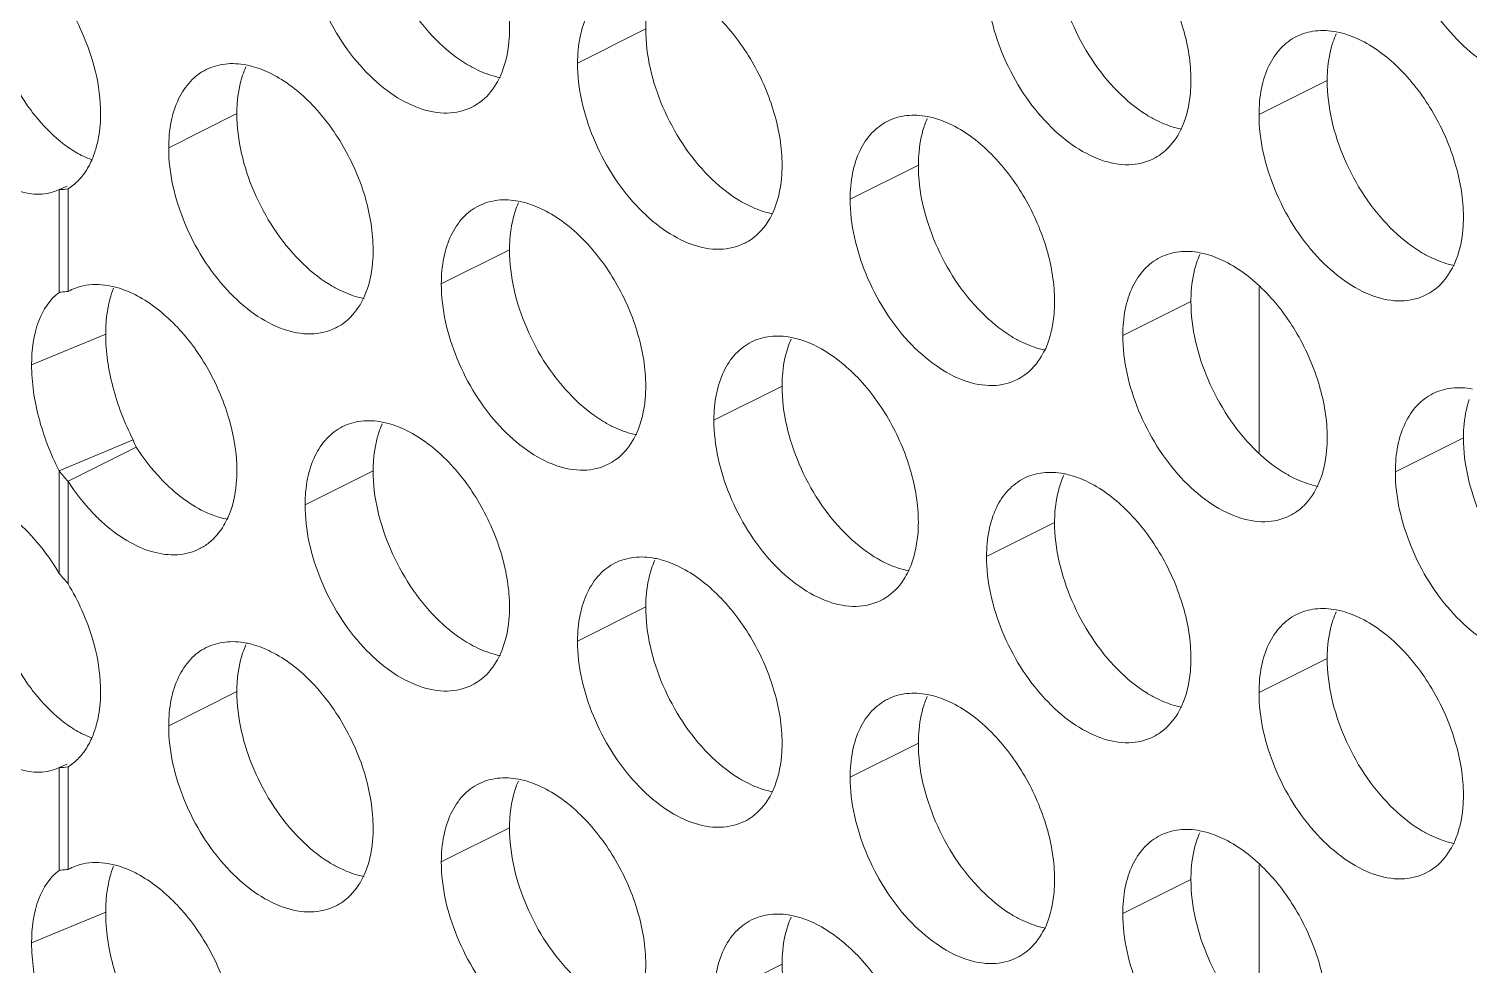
# Model space of a CAD drawing. Header units: millimetres. Extents: x 0 to 2524, y 0 to 1785.
# Drawn here: x 1808.52 to 1820.47, y 826.3 to 834.07 of the extents above; entities that cross this region are included whole.
import ezdxf

# ---------------------------------------------------------------- set-up
doc = ezdxf.new("R2010")
doc.units = ezdxf.units.MM
doc.header["$LTSCALE"] = 0.1
doc.layers.add('标注', color=251, linetype='Continuous', lineweight=9)

msp = doc.modelspace()

# ---------------------------------------------------------------- linework, layer by layer
at = {"layer": '标注'}
for p, q in [((1813.639, 834.071), (1813.073, 833.788)), ((1819.296, 833.643), (1818.73, 833.36)), ((1810.245, 833.368), (1809.679, 833.085)), ((1810.245, 833.368), (1809.679, 833.085)), ((1810.245, 833.368), (1809.679, 833.085)), ((1815.902, 832.94), (1815.336, 832.657)), ((1808.77, 832.738), (1808.745, 832.728)), ((1808.835, 832.765), (1808.77, 832.738)), ((1808.77, 832.738), (1808.77, 831.884)), ((1808.844, 832.743), (1808.844, 831.892)), ((1812.508, 832.237), (1811.942, 831.954)), ((1808.844, 831.892), (1808.86, 831.9)), ((1818.73, 830.555), (1818.73, 831.93)), ((1818.165, 831.808), (1817.599, 831.526)), ((1809.156, 831.537), (1808.541, 831.282)), ((1814.771, 831.105), (1814.205, 830.823)), ((1809.385, 830.659), (1808.77, 830.403)), ((1820.427, 830.677), (1819.862, 830.394)), ((1809.41, 830.597), (1808.844, 830.315)), ((1808.77, 830.403), (1808.77, 829.549)), ((1808.844, 830.315), (1808.844, 829.463)), ((1811.376, 830.402), (1810.811, 830.12)), ((1817.033, 829.974), (1816.468, 829.691)), ((1813.639, 829.271), (1813.073, 828.988)), ((1819.296, 828.843), (1818.73, 828.56)), ((1810.245, 828.568), (1809.679, 828.285)), ((1810.245, 828.568), (1809.679, 828.285)), ((1810.245, 828.568), (1809.679, 828.285)), ((1815.902, 828.14), (1815.336, 827.857)), ((1808.77, 827.938), (1808.745, 827.928)), ((1808.835, 827.965), (1808.77, 827.938)), ((1808.77, 827.938), (1808.77, 827.084)), ((1808.844, 827.943), (1808.844, 827.092)), ((1812.508, 827.437), (1811.942, 827.154)), ((1808.844, 827.092), (1808.86, 827.1)), ((1818.73, 825.755), (1818.73, 827.13)), ((1818.165, 827.008), (1817.599, 826.726)), ((1809.156, 826.737), (1808.541, 826.482)), ((1814.771, 826.305), (1814.205, 826.023))]:
    msp.add_line(p, q, dxfattribs=at)
for centre, radius, start, end in [((1820.041, 833.732), 0.734, 155.8796, 161.7803), ((1810.99, 833.457), 0.734, 155.8796, 161.7803), ((1811.993, 833.828), 0.453, 296.5256, 305.9034), ((1816.646, 833.029), 0.734, 155.8796, 161.7803), ((1809.385, 833.857), 0.94, 235.2265, 239.6574), ((1809.323, 833.752), 0.818, 239.6492, 244.5397), ((1817.65, 833.399), 0.453, 296.5256, 305.9034), ((1808.594, 833.132), 0.462, 302.7451, 310.382), ((1813.252, 832.326), 0.734, 155.8796, 161.7803), ((1814.256, 832.696), 0.453, 296.5256, 305.9034), ((1818.909, 831.897), 0.734, 155.8796, 161.7803), ((1819.913, 832.268), 0.453, 296.5256, 305.9034), ((1810.862, 831.993), 0.453, 296.5256, 305.9034), ((1815.515, 831.194), 0.734, 155.8796, 161.7803), ((1816.519, 831.565), 0.453, 296.5256, 305.9034), ((1812.121, 830.491), 0.734, 155.8796, 161.7803), ((1810.182, 830.944), 0.847, 199.7011, 204.1814), ((1813.125, 830.862), 0.453, 296.5256, 305.9034), ((1809.652, 831.067), 1.104, 216.9719, 222.9731), ((1817.778, 830.063), 0.734, 155.8796, 161.7803), ((1818.782, 830.434), 0.453, 296.5256, 305.9034), ((1809.729, 830.162), 0.457, 296.5685, 308.2187), ((1814.384, 829.36), 0.734, 155.8796, 161.7803), ((1811.311, 831.665), 3.306, 219.7824, 221.7528), ((1815.388, 829.731), 0.453, 296.5256, 305.9034), ((1820.041, 828.932), 0.734, 155.8796, 161.7803), ((1810.99, 828.657), 0.734, 155.8796, 161.7803), ((1811.993, 829.028), 0.453, 296.5256, 305.9034), ((1816.646, 828.229), 0.734, 155.8796, 161.7803), ((1809.385, 829.057), 0.94, 235.2265, 239.6574), ((1809.323, 828.952), 0.818, 239.6492, 244.5397), ((1817.65, 828.599), 0.453, 296.5256, 305.9034), ((1808.594, 828.332), 0.462, 302.7451, 310.382), ((1813.252, 827.526), 0.734, 155.8796, 161.7803), ((1814.256, 827.896), 0.453, 296.5256, 305.9034), ((1818.909, 827.097), 0.734, 155.8796, 161.7803), ((1819.913, 827.468), 0.453, 296.5256, 305.9034), ((1810.862, 827.193), 0.453, 296.5256, 305.9034), ((1815.515, 826.394), 0.734, 155.8796, 161.7803), ((1816.519, 826.765), 0.453, 296.5256, 305.9034)]:
    msp.add_arc(centre, radius, start, end, dxfattribs=at)
for points, knots in [([(1811.659, 835.535), (1811.78, 835.474), (1812.01, 835.294), (1812.277, 834.936), (1812.458, 834.517), (1812.508, 834.216), (1812.508, 834.071)], [0, 0, 0, 0, 0.229676, 0.488215, 0.753207, 1, 1, 1, 1]), ([(1811.9, 833.98), (1811.739, 834.143), (1811.488, 834.53), (1811.376, 834.981), (1811.376, 835.202)], [0, 0, 0, 0, 0.508684, 1, 1, 1, 1]), ([(1817.316, 835.106), (1817.437, 835.046), (1817.667, 834.866), (1817.934, 834.507), (1818.115, 834.089), (1818.165, 833.788), (1818.165, 833.643)], [0, 0, 0, 0, 0.229676, 0.488215, 0.753207, 1, 1, 1, 1]), ([(1821.247, 833.697), (1821.184, 833.665), (1821.034, 833.631), (1820.797, 833.679), (1820.558, 833.81), (1820.25, 834.087), (1819.964, 834.55), (1819.862, 834.983), (1819.862, 835.194)], [0, 0, 0, 0, 0.090718, 0.191742, 0.308104, 0.439279, 0.725532, 1, 1, 1, 1]), ([(1812.196, 833.422), (1812.133, 833.391), (1811.983, 833.357), (1811.746, 833.405), (1811.507, 833.535), (1811.199, 833.813), (1810.913, 834.276), (1810.811, 834.708), (1810.811, 834.92)], [0, 0, 0, 0, 0.090718, 0.191742, 0.308104, 0.439279, 0.725532, 1, 1, 1, 1]), ([(1817.557, 833.552), (1817.396, 833.715), (1817.145, 834.102), (1817.033, 834.553), (1817.033, 834.774)], [0, 0, 0, 0, 0.508684, 1, 1, 1, 1]), ([(1817.853, 832.994), (1817.79, 832.962), (1817.64, 832.928), (1817.402, 832.976), (1817.164, 833.107), (1816.856, 833.384), (1816.57, 833.847), (1816.468, 834.28), (1816.468, 834.491)], [0, 0, 0, 0, 0.090718, 0.191742, 0.308104, 0.439279, 0.725532, 1, 1, 1, 1]), ([(1813.073, 833.788), (1813.073, 833.861), (1813.086, 834), (1813.145, 834.19), (1813.244, 834.342), (1813.336, 834.413), (1813.385, 834.437)], [0, 0, 0, 0, 0.289235, 0.54966, 0.782932, 1, 1, 1, 1]), ([(1813.639, 834.071), (1813.639, 834.1), (1813.643, 834.207), (1813.662, 834.314), (1813.687, 834.39)], [0, 0, 0, 0, 0.264225, 1, 1, 1, 1]), ([(1813.922, 834.403), (1814.043, 834.343), (1814.273, 834.163), (1814.539, 833.804), (1814.721, 833.386), (1814.771, 833.085), (1814.771, 832.94)], [0, 0, 0, 0, 0.229676, 0.488215, 0.753207, 1, 1, 1, 1]), ([(1808.518, 832.705), (1808.387, 832.727), (1808.113, 832.888), (1807.804, 833.271), (1807.582, 833.759), (1807.518, 834.121), (1807.518, 834.297)], [0, 0, 0, 0, 0.200223, 0.454809, 0.735097, 1, 1, 1, 1]), ([(1808.844, 834.263), (1808.886, 834.193), (1809.032, 833.916), (1809.114, 833.6), (1809.114, 833.368)], [0, 0, 0, 0, 0.260955, 1, 1, 1, 1]), ([(1812.508, 834.071), (1812.508, 834.035), (1812.502, 833.903), (1812.473, 833.771), (1812.433, 833.682)], [0, 0, 0, 0, 0.268874, 1, 1, 1, 1]), ([(1814.163, 832.849), (1814.001, 833.012), (1813.75, 833.399), (1813.639, 833.85), (1813.639, 834.071)], [0, 0, 0, 0, 0.508684, 1, 1, 1, 1]), ([(1818.73, 833.36), (1818.73, 833.433), (1818.742, 833.572), (1818.801, 833.762), (1818.901, 833.914), (1818.993, 833.984), (1819.042, 834.009)], [0, 0, 0, 0, 0.289235, 0.54966, 0.782932, 1, 1, 1, 1]), ([(1819.042, 834.009), (1819.091, 834.033), (1819.201, 834.065), (1819.314, 834.058), (1819.371, 834.047)], [0, 0, 0, 0, 0.482538, 1, 1, 1, 1]), ([(1819.371, 834.047), (1819.388, 834.044), (1819.46, 834.027), (1819.529, 834), (1819.579, 833.975)], [0, 0, 0, 0, 0.238696, 1, 1, 1, 1]), ([(1812.225, 833.739), (1812.197, 833.753), (1812.079, 833.82), (1811.973, 833.907), (1811.9, 833.98)], [0, 0, 0, 0, 0.235002, 1, 1, 1, 1]), ([(1819.296, 833.643), (1819.296, 833.671), (1819.3, 833.779), (1819.319, 833.886), (1819.343, 833.961)], [0, 0, 0, 0, 0.264225, 1, 1, 1, 1]), ([(1819.579, 833.975), (1819.7, 833.914), (1819.93, 833.734), (1820.196, 833.376), (1820.377, 832.957), (1820.427, 832.656), (1820.427, 832.511)], [0, 0, 0, 0, 0.229676, 0.488215, 0.753207, 1, 1, 1, 1]), ([(1809.991, 833.734), (1810.04, 833.758), (1810.15, 833.79), (1810.263, 833.783), (1810.32, 833.772)], [0, 0, 0, 0, 0.482538, 1, 1, 1, 1]), ([(1810.32, 833.772), (1810.337, 833.769), (1810.409, 833.753), (1810.478, 833.725), (1810.528, 833.7)], [0, 0, 0, 0, 0.238696, 1, 1, 1, 1]), ([(1814.459, 832.291), (1814.396, 832.26), (1814.246, 832.226), (1814.008, 832.273), (1813.77, 832.404), (1813.462, 832.682), (1813.176, 833.144), (1813.073, 833.577), (1813.073, 833.788)], [0, 0, 0, 0, 0.090718, 0.191742, 0.308104, 0.439279, 0.725532, 1, 1, 1, 1]), ([(1808.571, 833.35), (1808.549, 833.377), (1808.462, 833.493), (1808.388, 833.619), (1808.34, 833.718)], [0, 0, 0, 0, 0.242274, 1, 1, 1, 1]), ([(1809.679, 833.085), (1809.679, 833.158), (1809.691, 833.297), (1809.75, 833.487), (1809.85, 833.639), (1809.942, 833.71), (1809.991, 833.734)], [0, 0, 0, 0, 0.289235, 0.54966, 0.782932, 1, 1, 1, 1]), ([(1810.245, 833.368), (1810.245, 833.397), (1810.249, 833.504), (1810.268, 833.611), (1810.292, 833.687)], [0, 0, 0, 0, 0.264225, 1, 1, 1, 1]), ([(1810.528, 833.7), (1810.649, 833.64), (1810.879, 833.46), (1811.145, 833.102), (1811.326, 832.683), (1811.376, 832.382), (1811.376, 832.237)], [0, 0, 0, 0, 0.229676, 0.488215, 0.753207, 1, 1, 1, 1]), ([(1812.433, 833.667), (1812.415, 833.67), (1812.344, 833.687), (1812.275, 833.714), (1812.225, 833.739)], [0, 0, 0, 0, 0.238696, 1, 1, 1, 1]), ([(1812.433, 833.682), (1812.423, 833.659), (1812.38, 833.575), (1812.316, 833.501), (1812.259, 833.461)], [0, 0, 0, 0, 0.265525, 1, 1, 1, 1]), ([(1817.882, 833.311), (1817.853, 833.325), (1817.735, 833.391), (1817.63, 833.479), (1817.557, 833.552)], [0, 0, 0, 0, 0.235002, 1, 1, 1, 1]), ([(1818.165, 833.643), (1818.165, 833.607), (1818.159, 833.475), (1818.13, 833.342), (1818.09, 833.254)], [0, 0, 0, 0, 0.268874, 1, 1, 1, 1]), ([(1819.82, 832.421), (1819.658, 832.583), (1819.407, 832.971), (1819.296, 833.421), (1819.296, 833.643)], [0, 0, 0, 0, 0.508684, 1, 1, 1, 1]), ([(1808.848, 833.085), (1808.824, 833.102), (1808.722, 833.18), (1808.633, 833.273), (1808.571, 833.35)], [0, 0, 0, 0, 0.233653, 1, 1, 1, 1]), ([(1809.114, 833.368), (1809.114, 833.345), (1809.111, 833.255), (1809.098, 833.165), (1809.081, 833.101)], [0, 0, 0, 0, 0.261757, 1, 1, 1, 1]), ([(1810.769, 832.146), (1810.607, 832.309), (1810.356, 832.696), (1810.245, 833.147), (1810.245, 833.368)], [0, 0, 0, 0, 0.508684, 1, 1, 1, 1]), ([(1815.336, 832.657), (1815.336, 832.73), (1815.348, 832.869), (1815.407, 833.059), (1815.507, 833.211), (1815.599, 833.281), (1815.648, 833.306)], [0, 0, 0, 0, 0.289235, 0.54966, 0.782932, 1, 1, 1, 1]), ([(1815.648, 833.306), (1815.696, 833.33), (1815.807, 833.362), (1815.92, 833.355), (1815.977, 833.344)], [0, 0, 0, 0, 0.482538, 1, 1, 1, 1]), ([(1815.977, 833.344), (1815.994, 833.341), (1816.066, 833.324), (1816.135, 833.297), (1816.185, 833.272)], [0, 0, 0, 0, 0.238696, 1, 1, 1, 1]), ([(1818.09, 833.238), (1818.072, 833.242), (1818.001, 833.258), (1817.932, 833.286), (1817.882, 833.311)], [0, 0, 0, 0, 0.238696, 1, 1, 1, 1]), ([(1820.116, 831.862), (1820.053, 831.831), (1819.903, 831.797), (1819.665, 831.845), (1819.427, 831.976), (1819.119, 832.253), (1818.833, 832.716), (1818.73, 833.148), (1818.73, 833.36)], [0, 0, 0, 0, 0.090718, 0.191742, 0.308104, 0.439279, 0.725532, 1, 1, 1, 1]), ([(1815.902, 832.94), (1815.902, 832.968), (1815.906, 833.076), (1815.924, 833.183), (1815.949, 833.258)], [0, 0, 0, 0, 0.264225, 1, 1, 1, 1]), ([(1816.185, 833.272), (1816.305, 833.212), (1816.536, 833.031), (1816.802, 832.673), (1816.983, 832.254), (1817.033, 831.953), (1817.033, 831.808)], [0, 0, 0, 0, 0.229676, 0.488215, 0.753207, 1, 1, 1, 1]), ([(1818.09, 833.254), (1818.08, 833.231), (1818.036, 833.147), (1817.972, 833.073), (1817.916, 833.032)], [0, 0, 0, 0, 0.265525, 1, 1, 1, 1]), ([(1811.065, 831.588), (1811.002, 831.557), (1810.852, 831.523), (1810.614, 831.57), (1810.376, 831.701), (1810.068, 831.979), (1809.782, 832.441), (1809.679, 832.874), (1809.679, 833.085)], [0, 0, 0, 0, 0.090718, 0.191742, 0.308104, 0.439279, 0.725532, 1, 1, 1, 1]), ([(1814.771, 832.94), (1814.771, 832.904), (1814.765, 832.772), (1814.736, 832.639), (1814.696, 832.551)], [0, 0, 0, 0, 0.268874, 1, 1, 1, 1]), ([(1816.426, 831.718), (1816.264, 831.88), (1816.013, 832.268), (1815.902, 832.718), (1815.902, 832.94)], [0, 0, 0, 0, 0.508684, 1, 1, 1, 1]), ([(1808.99, 832.89), (1808.983, 832.879), (1808.955, 832.839), (1808.921, 832.803), (1808.893, 832.78)], [0, 0, 0, 0, 0.256974, 1, 1, 1, 1]), ([(1814.488, 832.608), (1814.459, 832.622), (1814.341, 832.688), (1814.236, 832.776), (1814.163, 832.849)], [0, 0, 0, 0, 0.235002, 1, 1, 1, 1]), ([(1808.745, 832.727), (1808.728, 832.72), (1808.655, 832.696), (1808.575, 832.695), (1808.518, 832.705)], [0, 0, 0, 0, 0.241531, 1, 1, 1, 1]), ([(1811.942, 831.954), (1811.942, 832.027), (1811.954, 832.166), (1812.013, 832.356), (1812.113, 832.508), (1812.205, 832.579), (1812.254, 832.603)], [0, 0, 0, 0, 0.289235, 0.54966, 0.782932, 1, 1, 1, 1]), ([(1812.254, 832.603), (1812.302, 832.627), (1812.412, 832.659), (1812.526, 832.652), (1812.583, 832.641)], [0, 0, 0, 0, 0.482538, 1, 1, 1, 1]), ([(1812.583, 832.641), (1812.6, 832.638), (1812.672, 832.621), (1812.741, 832.594), (1812.791, 832.569)], [0, 0, 0, 0, 0.238696, 1, 1, 1, 1]), ([(1812.791, 832.569), (1812.911, 832.509), (1813.142, 832.328), (1813.408, 831.97), (1813.589, 831.551), (1813.639, 831.25), (1813.639, 831.105)], [0, 0, 0, 0, 0.229676, 0.488215, 0.753207, 1, 1, 1, 1]), ([(1814.695, 832.535), (1814.678, 832.539), (1814.607, 832.555), (1814.538, 832.583), (1814.488, 832.608)], [0, 0, 0, 0, 0.238696, 1, 1, 1, 1]), ([(1816.721, 831.159), (1816.659, 831.128), (1816.509, 831.094), (1816.271, 831.142), (1816.033, 831.273), (1815.725, 831.55), (1815.439, 832.013), (1815.336, 832.445), (1815.336, 832.657)], [0, 0, 0, 0, 0.090718, 0.191742, 0.308104, 0.439279, 0.725532, 1, 1, 1, 1]), ([(1812.508, 832.237), (1812.508, 832.265), (1812.512, 832.373), (1812.53, 832.48), (1812.555, 832.555)], [0, 0, 0, 0, 0.264225, 1, 1, 1, 1]), ([(1814.696, 832.551), (1814.686, 832.528), (1814.642, 832.444), (1814.578, 832.37), (1814.522, 832.329)], [0, 0, 0, 0, 0.265525, 1, 1, 1, 1]), ([(1820.427, 832.511), (1820.427, 832.476), (1820.422, 832.343), (1820.392, 832.211), (1820.353, 832.122)], [0, 0, 0, 0, 0.268874, 1, 1, 1, 1]), ([(1820.145, 832.179), (1820.116, 832.193), (1819.998, 832.26), (1819.893, 832.347), (1819.82, 832.421)], [0, 0, 0, 0, 0.235002, 1, 1, 1, 1]), ([(1811.376, 832.237), (1811.376, 832.201), (1811.371, 832.069), (1811.342, 831.936), (1811.302, 831.848)], [0, 0, 0, 0, 0.268874, 1, 1, 1, 1]), ([(1813.032, 831.015), (1812.87, 831.178), (1812.619, 831.565), (1812.508, 832.015), (1812.508, 832.237)], [0, 0, 0, 0, 0.508684, 1, 1, 1, 1]), ([(1817.911, 832.175), (1817.959, 832.199), (1818.069, 832.23), (1818.183, 832.224), (1818.24, 832.213)], [0, 0, 0, 0, 0.482538, 1, 1, 1, 1]), ([(1818.24, 832.213), (1818.257, 832.209), (1818.329, 832.193), (1818.398, 832.165), (1818.448, 832.14)], [0, 0, 0, 0, 0.238696, 1, 1, 1, 1]), ([(1811.094, 831.905), (1811.065, 831.919), (1810.947, 831.985), (1810.842, 832.073), (1810.769, 832.146)], [0, 0, 0, 0, 0.235002, 1, 1, 1, 1]), ([(1817.599, 831.526), (1817.599, 831.598), (1817.611, 831.737), (1817.67, 831.927), (1817.769, 832.08), (1817.862, 832.15), (1817.911, 832.175)], [0, 0, 0, 0, 0.289235, 0.54966, 0.782932, 1, 1, 1, 1]), ([(1818.165, 831.808), (1818.165, 831.837), (1818.168, 831.944), (1818.187, 832.052), (1818.212, 832.127)], [0, 0, 0, 0, 0.264225, 1, 1, 1, 1]), ([(1818.448, 832.14), (1818.568, 832.08), (1818.799, 831.9), (1819.065, 831.542), (1819.246, 831.123), (1819.296, 830.822), (1819.296, 830.677)], [0, 0, 0, 0, 0.229676, 0.488215, 0.753207, 1, 1, 1, 1]), ([(1820.352, 832.107), (1820.335, 832.11), (1820.263, 832.127), (1820.195, 832.154), (1820.145, 832.179)], [0, 0, 0, 0, 0.238696, 1, 1, 1, 1]), ([(1820.353, 832.122), (1820.342, 832.1), (1820.299, 832.016), (1820.235, 831.941), (1820.179, 831.901)], [0, 0, 0, 0, 0.265525, 1, 1, 1, 1]), ([(1808.541, 831.282), (1808.541, 831.405), (1808.566, 831.628), (1808.691, 831.827), (1808.77, 831.884)], [0, 0, 0, 0, 0.559656, 1, 1, 1, 1]), ([(1808.77, 831.884), (1808.775, 831.885), (1808.8, 831.888), (1808.825, 831.89), (1808.844, 831.892)], [0, 0, 0, 0, 0.235256, 1, 1, 1, 1]), ([(1808.86, 831.9), (1808.879, 831.91), (1808.962, 831.944), (1809.055, 831.953), (1809.122, 831.947)], [0, 0, 0, 0, 0.242859, 1, 1, 1, 1]), ([(1809.183, 831.795), (1809.186, 831.806), (1809.196, 831.849), (1809.21, 831.89), (1809.222, 831.92)], [0, 0, 0, 0, 0.258964, 1, 1, 1, 1]), ([(1809.313, 831.903), (1809.323, 831.899), (1809.367, 831.881), (1809.409, 831.861), (1809.439, 831.843)], [0, 0, 0, 0, 0.243168, 1, 1, 1, 1]), ([(1811.301, 831.832), (1811.284, 831.836), (1811.213, 831.852), (1811.144, 831.88), (1811.094, 831.905)], [0, 0, 0, 0, 0.238696, 1, 1, 1, 1]), ([(1813.327, 830.456), (1813.265, 830.425), (1813.115, 830.391), (1812.877, 830.439), (1812.639, 830.57), (1812.331, 830.847), (1812.045, 831.31), (1811.942, 831.742), (1811.942, 831.954)], [0, 0, 0, 0, 0.090718, 0.191742, 0.308104, 0.439279, 0.725532, 1, 1, 1, 1]), ([(1809.156, 831.537), (1809.156, 831.56), (1809.158, 831.647), (1809.169, 831.733), (1809.183, 831.795)], [0, 0, 0, 0, 0.262705, 1, 1, 1, 1]), ([(1809.439, 831.843), (1809.555, 831.778), (1809.775, 831.595), (1810.027, 831.241), (1810.198, 830.834), (1810.245, 830.543), (1810.245, 830.402)], [0, 0, 0, 0, 0.232666, 0.491415, 0.754834, 1, 1, 1, 1]), ([(1811.302, 831.848), (1811.292, 831.825), (1811.248, 831.741), (1811.184, 831.667), (1811.128, 831.626)], [0, 0, 0, 0, 0.265525, 1, 1, 1, 1]), ([(1817.033, 831.808), (1817.033, 831.773), (1817.028, 831.64), (1816.998, 831.508), (1816.959, 831.419)], [0, 0, 0, 0, 0.268874, 1, 1, 1, 1]), ([(1818.688, 830.586), (1818.527, 830.749), (1818.276, 831.136), (1818.165, 831.587), (1818.165, 831.808)], [0, 0, 0, 0, 0.508684, 1, 1, 1, 1]), ([(1816.75, 831.476), (1816.722, 831.49), (1816.604, 831.557), (1816.499, 831.644), (1816.426, 831.718)], [0, 0, 0, 0, 0.235002, 1, 1, 1, 1]), ([(1809.385, 830.659), (1809.312, 830.799), (1809.202, 831.085), (1809.156, 831.39), (1809.156, 831.537)], [0, 0, 0, 0, 0.517022, 1, 1, 1, 1]), ([(1814.517, 831.472), (1814.565, 831.496), (1814.675, 831.527), (1814.789, 831.521), (1814.846, 831.51)], [0, 0, 0, 0, 0.482538, 1, 1, 1, 1]), ([(1814.846, 831.51), (1814.863, 831.506), (1814.934, 831.49), (1815.003, 831.463), (1815.053, 831.438)], [0, 0, 0, 0, 0.238696, 1, 1, 1, 1]), ([(1818.984, 830.028), (1818.922, 829.997), (1818.772, 829.963), (1818.534, 830.011), (1818.295, 830.141), (1817.988, 830.419), (1817.702, 830.881), (1817.599, 831.314), (1817.599, 831.526)], [0, 0, 0, 0, 0.090718, 0.191742, 0.308104, 0.439279, 0.725532, 1, 1, 1, 1]), ([(1814.205, 830.823), (1814.205, 830.895), (1814.217, 831.034), (1814.276, 831.225), (1814.375, 831.377), (1814.468, 831.447), (1814.517, 831.472)], [0, 0, 0, 0, 0.289235, 0.54966, 0.782932, 1, 1, 1, 1]), ([(1814.771, 831.105), (1814.771, 831.134), (1814.774, 831.241), (1814.793, 831.349), (1814.818, 831.424)], [0, 0, 0, 0, 0.264225, 1, 1, 1, 1]), ([(1815.053, 831.438), (1815.174, 831.377), (1815.405, 831.197), (1815.671, 830.839), (1815.852, 830.42), (1815.902, 830.119), (1815.902, 829.974)], [0, 0, 0, 0, 0.229676, 0.488215, 0.753207, 1, 1, 1, 1]), ([(1816.958, 831.404), (1816.941, 831.407), (1816.869, 831.424), (1816.8, 831.451), (1816.75, 831.476)], [0, 0, 0, 0, 0.238696, 1, 1, 1, 1]), ([(1816.959, 831.419), (1816.948, 831.397), (1816.905, 831.313), (1816.841, 831.238), (1816.785, 831.198)], [0, 0, 0, 0, 0.265525, 1, 1, 1, 1]), ([(1808.77, 830.403), (1808.697, 830.543), (1808.587, 830.83), (1808.541, 831.134), (1808.541, 831.282)], [0, 0, 0, 0, 0.517022, 1, 1, 1, 1]), ([(1813.356, 830.773), (1813.328, 830.788), (1813.21, 830.854), (1813.104, 830.941), (1813.032, 831.015)], [0, 0, 0, 0, 0.235002, 1, 1, 1, 1]), ([(1813.639, 831.105), (1813.639, 831.07), (1813.633, 830.938), (1813.604, 830.805), (1813.565, 830.717)], [0, 0, 0, 0, 0.268874, 1, 1, 1, 1]), ([(1815.294, 829.883), (1815.133, 830.046), (1814.882, 830.433), (1814.771, 830.884), (1814.771, 831.105)], [0, 0, 0, 0, 0.508684, 1, 1, 1, 1]), ([(1819.862, 830.394), (1819.862, 830.467), (1819.874, 830.606), (1819.933, 830.796), (1820.032, 830.948), (1820.125, 831.019), (1820.174, 831.043)], [0, 0, 0, 0, 0.289235, 0.54966, 0.782932, 1, 1, 1, 1]), ([(1820.174, 831.043), (1820.222, 831.067), (1820.332, 831.099), (1820.446, 831.092), (1820.503, 831.081)], [0, 0, 0, 0, 0.482538, 1, 1, 1, 1]), ([(1820.427, 830.677), (1820.427, 830.705), (1820.431, 830.813), (1820.45, 830.92), (1820.475, 830.995)], [0, 0, 0, 0, 0.264225, 1, 1, 1, 1]), ([(1811.123, 830.769), (1811.171, 830.793), (1811.281, 830.824), (1811.395, 830.818), (1811.452, 830.807)], [0, 0, 0, 0, 0.482538, 1, 1, 1, 1]), ([(1811.452, 830.807), (1811.469, 830.803), (1811.54, 830.787), (1811.609, 830.76), (1811.659, 830.735)], [0, 0, 0, 0, 0.238696, 1, 1, 1, 1]), ([(1815.59, 829.325), (1815.527, 829.294), (1815.377, 829.26), (1815.14, 829.308), (1814.901, 829.438), (1814.593, 829.716), (1814.307, 830.179), (1814.205, 830.611), (1814.205, 830.823)], [0, 0, 0, 0, 0.090718, 0.191742, 0.308104, 0.439279, 0.725532, 1, 1, 1, 1]), ([(1810.811, 830.12), (1810.811, 830.192), (1810.823, 830.331), (1810.882, 830.522), (1810.981, 830.674), (1811.074, 830.744), (1811.123, 830.769)], [0, 0, 0, 0, 0.289235, 0.54966, 0.782932, 1, 1, 1, 1]), ([(1811.376, 830.402), (1811.376, 830.431), (1811.38, 830.538), (1811.399, 830.646), (1811.424, 830.721)], [0, 0, 0, 0, 0.264225, 1, 1, 1, 1]), ([(1811.659, 830.735), (1811.78, 830.674), (1812.01, 830.494), (1812.277, 830.136), (1812.458, 829.717), (1812.508, 829.416), (1812.508, 829.271)], [0, 0, 0, 0, 0.229676, 0.488215, 0.753207, 1, 1, 1, 1]), ([(1813.564, 830.701), (1813.547, 830.704), (1813.475, 830.721), (1813.406, 830.748), (1813.356, 830.773)], [0, 0, 0, 0, 0.238696, 1, 1, 1, 1]), ([(1813.565, 830.717), (1813.554, 830.694), (1813.511, 830.61), (1813.447, 830.536), (1813.391, 830.495)], [0, 0, 0, 0, 0.265525, 1, 1, 1, 1]), ([(1819.296, 830.677), (1819.296, 830.641), (1819.29, 830.509), (1819.261, 830.376), (1819.221, 830.288)], [0, 0, 0, 0, 0.268874, 1, 1, 1, 1]), ([(1820.951, 829.455), (1820.79, 829.618), (1820.539, 830.005), (1820.427, 830.455), (1820.427, 830.677)], [0, 0, 0, 0, 0.508684, 1, 1, 1, 1]), ([(1809.688, 830.264), (1809.662, 830.287), (1809.559, 830.389), (1809.469, 830.505), (1809.41, 830.597)], [0, 0, 0, 0, 0.242059, 1, 1, 1, 1]), ([(1819.013, 830.345), (1818.985, 830.359), (1818.867, 830.426), (1818.761, 830.513), (1818.688, 830.586)], [0, 0, 0, 0, 0.235002, 1, 1, 1, 1]), ([(1809.122, 829.981), (1809.096, 830.004), (1808.993, 830.107), (1808.903, 830.222), (1808.844, 830.315)], [0, 0, 0, 0, 0.242059, 1, 1, 1, 1]), ([(1810.245, 830.402), (1810.245, 830.367), (1810.239, 830.234), (1810.21, 830.101), (1810.17, 830.012)], [0, 0, 0, 0, 0.269039, 1, 1, 1, 1]), ([(1811.9, 829.18), (1811.739, 829.343), (1811.488, 829.73), (1811.376, 830.181), (1811.376, 830.402)], [0, 0, 0, 0, 0.508684, 1, 1, 1, 1]), ([(1816.468, 829.691), (1816.468, 829.764), (1816.48, 829.903), (1816.539, 830.093), (1816.638, 830.245), (1816.731, 830.316), (1816.78, 830.34)], [0, 0, 0, 0, 0.289235, 0.54966, 0.782932, 1, 1, 1, 1]), ([(1816.78, 830.34), (1816.828, 830.364), (1816.938, 830.396), (1817.052, 830.389), (1817.108, 830.378)], [0, 0, 0, 0, 0.482538, 1, 1, 1, 1]), ([(1817.108, 830.378), (1817.126, 830.375), (1817.197, 830.358), (1817.266, 830.331), (1817.316, 830.306)], [0, 0, 0, 0, 0.238696, 1, 1, 1, 1]), ([(1817.316, 830.306), (1817.437, 830.246), (1817.667, 830.066), (1817.934, 829.707), (1818.115, 829.289), (1818.165, 828.988), (1818.165, 828.843)], [0, 0, 0, 0, 0.229676, 0.488215, 0.753207, 1, 1, 1, 1]), ([(1819.221, 830.273), (1819.204, 830.276), (1819.132, 830.293), (1819.063, 830.32), (1819.013, 830.345)], [0, 0, 0, 0, 0.238696, 1, 1, 1, 1]), ([(1821.247, 828.897), (1821.184, 828.865), (1821.034, 828.831), (1820.797, 828.879), (1820.558, 829.01), (1820.25, 829.287), (1819.964, 829.75), (1819.862, 830.183), (1819.862, 830.394)], [0, 0, 0, 0, 0.090718, 0.191742, 0.308104, 0.439279, 0.725532, 1, 1, 1, 1]), ([(1810.168, 829.999), (1810.127, 830.007), (1809.949, 830.058), (1809.793, 830.167), (1809.688, 830.264)], [0, 0, 0, 0, 0.225674, 1, 1, 1, 1]), ([(1817.033, 829.974), (1817.033, 830.002), (1817.037, 830.11), (1817.056, 830.217), (1817.081, 830.292)], [0, 0, 0, 0, 0.264225, 1, 1, 1, 1]), ([(1819.221, 830.288), (1819.211, 830.265), (1819.168, 830.181), (1819.104, 830.107), (1819.048, 830.066)], [0, 0, 0, 0, 0.265525, 1, 1, 1, 1]), ([(1808.193, 830.122), (1808.221, 830.11), (1808.341, 830.048), (1808.446, 829.96), (1808.518, 829.886)], [0, 0, 0, 0, 0.228039, 1, 1, 1, 1]), ([(1812.196, 828.622), (1812.133, 828.591), (1811.983, 828.557), (1811.746, 828.605), (1811.507, 828.735), (1811.199, 829.013), (1810.913, 829.476), (1810.811, 829.908), (1810.811, 830.12)], [0, 0, 0, 0, 0.090718, 0.191742, 0.308104, 0.439279, 0.725532, 1, 1, 1, 1]), ([(1809.933, 829.753), (1809.877, 829.725), (1809.745, 829.692), (1809.534, 829.721), (1809.319, 829.82), (1809.187, 829.921), (1809.122, 829.981)], [0, 0, 0, 0, 0.211276, 0.44254, 0.704896, 1, 1, 1, 1]), ([(1810.17, 830.012), (1810.16, 829.991), (1810.12, 829.913), (1810.062, 829.843), (1810.011, 829.803)], [0, 0, 0, 0, 0.264539, 1, 1, 1, 1]), ([(1815.902, 829.974), (1815.902, 829.938), (1815.896, 829.806), (1815.867, 829.674), (1815.827, 829.585)], [0, 0, 0, 0, 0.268874, 1, 1, 1, 1]), ([(1817.557, 828.752), (1817.396, 828.915), (1817.145, 829.302), (1817.033, 829.753), (1817.033, 829.974)], [0, 0, 0, 0, 0.508684, 1, 1, 1, 1]), ([(1808.518, 829.886), (1808.541, 829.861), (1808.635, 829.757), (1808.716, 829.641), (1808.77, 829.549)], [0, 0, 0, 0, 0.239558, 1, 1, 1, 1]), ([(1815.619, 829.642), (1815.591, 829.656), (1815.473, 829.723), (1815.367, 829.81), (1815.294, 829.883)], [0, 0, 0, 0, 0.235002, 1, 1, 1, 1]), ([(1813.073, 828.988), (1813.073, 829.061), (1813.086, 829.2), (1813.145, 829.39), (1813.244, 829.542), (1813.336, 829.613), (1813.385, 829.637)], [0, 0, 0, 0, 0.289235, 0.54966, 0.782932, 1, 1, 1, 1]), ([(1813.385, 829.637), (1813.434, 829.661), (1813.544, 829.693), (1813.657, 829.686), (1813.714, 829.675)], [0, 0, 0, 0, 0.482538, 1, 1, 1, 1]), ([(1813.639, 829.271), (1813.639, 829.3), (1813.643, 829.407), (1813.662, 829.514), (1813.687, 829.59)], [0, 0, 0, 0, 0.264225, 1, 1, 1, 1]), ([(1813.714, 829.675), (1813.732, 829.672), (1813.803, 829.656), (1813.872, 829.628), (1813.922, 829.603)], [0, 0, 0, 0, 0.238696, 1, 1, 1, 1]), ([(1813.922, 829.603), (1814.043, 829.543), (1814.273, 829.363), (1814.539, 829.004), (1814.721, 828.586), (1814.771, 828.285), (1814.771, 828.14)], [0, 0, 0, 0, 0.229676, 0.488215, 0.753207, 1, 1, 1, 1]), ([(1815.827, 829.57), (1815.81, 829.573), (1815.738, 829.59), (1815.669, 829.617), (1815.619, 829.642)], [0, 0, 0, 0, 0.238696, 1, 1, 1, 1]), ([(1815.827, 829.585), (1815.817, 829.562), (1815.774, 829.478), (1815.71, 829.404), (1815.653, 829.363)], [0, 0, 0, 0, 0.265525, 1, 1, 1, 1]), ([(1817.853, 828.194), (1817.79, 828.162), (1817.64, 828.128), (1817.402, 828.176), (1817.164, 828.307), (1816.856, 828.584), (1816.57, 829.047), (1816.468, 829.48), (1816.468, 829.691)], [0, 0, 0, 0, 0.090718, 0.191742, 0.308104, 0.439279, 0.725532, 1, 1, 1, 1]), ([(1808.518, 827.905), (1808.387, 827.927), (1808.113, 828.088), (1807.804, 828.471), (1807.582, 828.959), (1807.518, 829.321), (1807.518, 829.497)], [0, 0, 0, 0, 0.200223, 0.454809, 0.735097, 1, 1, 1, 1]), ([(1808.844, 829.463), (1808.886, 829.393), (1809.032, 829.116), (1809.114, 828.8), (1809.114, 828.568)], [0, 0, 0, 0, 0.260955, 1, 1, 1, 1]), ([(1812.508, 829.271), (1812.508, 829.235), (1812.502, 829.103), (1812.473, 828.971), (1812.433, 828.882)], [0, 0, 0, 0, 0.268874, 1, 1, 1, 1]), ([(1814.163, 828.049), (1814.001, 828.212), (1813.75, 828.599), (1813.639, 829.05), (1813.639, 829.271)], [0, 0, 0, 0, 0.508684, 1, 1, 1, 1]), ([(1819.042, 829.209), (1819.091, 829.233), (1819.201, 829.265), (1819.314, 829.258), (1819.371, 829.247)], [0, 0, 0, 0, 0.482538, 1, 1, 1, 1]), ([(1819.371, 829.247), (1819.388, 829.244), (1819.46, 829.227), (1819.529, 829.2), (1819.579, 829.175)], [0, 0, 0, 0, 0.238696, 1, 1, 1, 1]), ([(1812.225, 828.939), (1812.197, 828.953), (1812.079, 829.02), (1811.973, 829.107), (1811.9, 829.18)], [0, 0, 0, 0, 0.235002, 1, 1, 1, 1]), ([(1818.73, 828.56), (1818.73, 828.633), (1818.742, 828.772), (1818.801, 828.962), (1818.901, 829.114), (1818.993, 829.184), (1819.042, 829.209)], [0, 0, 0, 0, 0.289235, 0.54966, 0.782932, 1, 1, 1, 1]), ([(1819.296, 828.843), (1819.296, 828.871), (1819.3, 828.979), (1819.319, 829.086), (1819.343, 829.161)], [0, 0, 0, 0, 0.264225, 1, 1, 1, 1]), ([(1819.579, 829.175), (1819.7, 829.114), (1819.93, 828.934), (1820.196, 828.576), (1820.377, 828.157), (1820.427, 827.856), (1820.427, 827.711)], [0, 0, 0, 0, 0.229676, 0.488215, 0.753207, 1, 1, 1, 1]), ([(1809.991, 828.934), (1810.04, 828.958), (1810.15, 828.99), (1810.263, 828.983), (1810.32, 828.972)], [0, 0, 0, 0, 0.482538, 1, 1, 1, 1]), ([(1814.459, 827.491), (1814.396, 827.46), (1814.246, 827.426), (1814.008, 827.473), (1813.77, 827.604), (1813.462, 827.882), (1813.176, 828.344), (1813.073, 828.777), (1813.073, 828.988)], [0, 0, 0, 0, 0.090718, 0.191742, 0.308104, 0.439279, 0.725532, 1, 1, 1, 1]), ([(1808.571, 828.55), (1808.549, 828.577), (1808.462, 828.693), (1808.388, 828.819), (1808.34, 828.918)], [0, 0, 0, 0, 0.242274, 1, 1, 1, 1]), ([(1809.679, 828.285), (1809.679, 828.358), (1809.691, 828.497), (1809.75, 828.687), (1809.85, 828.839), (1809.942, 828.91), (1809.991, 828.934)], [0, 0, 0, 0, 0.289235, 0.54966, 0.782932, 1, 1, 1, 1]), ([(1810.245, 828.568), (1810.245, 828.597), (1810.249, 828.704), (1810.268, 828.811), (1810.292, 828.887)], [0, 0, 0, 0, 0.264225, 1, 1, 1, 1]), ([(1810.32, 828.972), (1810.337, 828.969), (1810.409, 828.953), (1810.478, 828.925), (1810.528, 828.9)], [0, 0, 0, 0, 0.238696, 1, 1, 1, 1]), ([(1810.528, 828.9), (1810.649, 828.84), (1810.879, 828.66), (1811.145, 828.302), (1811.326, 827.883), (1811.376, 827.582), (1811.376, 827.437)], [0, 0, 0, 0, 0.229676, 0.488215, 0.753207, 1, 1, 1, 1]), ([(1812.433, 828.867), (1812.415, 828.87), (1812.344, 828.887), (1812.275, 828.914), (1812.225, 828.939)], [0, 0, 0, 0, 0.238696, 1, 1, 1, 1]), ([(1812.433, 828.882), (1812.423, 828.859), (1812.38, 828.775), (1812.316, 828.701), (1812.259, 828.661)], [0, 0, 0, 0, 0.265525, 1, 1, 1, 1]), ([(1817.882, 828.511), (1817.853, 828.525), (1817.735, 828.591), (1817.63, 828.679), (1817.557, 828.752)], [0, 0, 0, 0, 0.235002, 1, 1, 1, 1]), ([(1818.165, 828.843), (1818.165, 828.807), (1818.159, 828.675), (1818.13, 828.542), (1818.09, 828.454)], [0, 0, 0, 0, 0.268874, 1, 1, 1, 1]), ([(1819.82, 827.621), (1819.658, 827.783), (1819.407, 828.171), (1819.296, 828.621), (1819.296, 828.843)], [0, 0, 0, 0, 0.508684, 1, 1, 1, 1]), ([(1808.848, 828.285), (1808.824, 828.302), (1808.722, 828.38), (1808.633, 828.473), (1808.571, 828.55)], [0, 0, 0, 0, 0.233653, 1, 1, 1, 1]), ([(1809.114, 828.568), (1809.114, 828.545), (1809.111, 828.455), (1809.098, 828.365), (1809.081, 828.301)], [0, 0, 0, 0, 0.261757, 1, 1, 1, 1]), ([(1810.769, 827.346), (1810.607, 827.509), (1810.356, 827.896), (1810.245, 828.347), (1810.245, 828.568)], [0, 0, 0, 0, 0.508684, 1, 1, 1, 1]), ([(1815.336, 827.857), (1815.336, 827.93), (1815.348, 828.069), (1815.407, 828.259), (1815.507, 828.411), (1815.599, 828.481), (1815.648, 828.506)], [0, 0, 0, 0, 0.289235, 0.54966, 0.782932, 1, 1, 1, 1]), ([(1815.648, 828.506), (1815.696, 828.53), (1815.807, 828.562), (1815.92, 828.555), (1815.977, 828.544)], [0, 0, 0, 0, 0.482538, 1, 1, 1, 1]), ([(1815.977, 828.544), (1815.994, 828.541), (1816.066, 828.524), (1816.135, 828.497), (1816.185, 828.472)], [0, 0, 0, 0, 0.238696, 1, 1, 1, 1]), ([(1818.09, 828.438), (1818.072, 828.442), (1818.001, 828.458), (1817.932, 828.486), (1817.882, 828.511)], [0, 0, 0, 0, 0.238696, 1, 1, 1, 1]), ([(1820.116, 827.062), (1820.053, 827.031), (1819.903, 826.997), (1819.665, 827.045), (1819.427, 827.176), (1819.119, 827.453), (1818.833, 827.916), (1818.73, 828.348), (1818.73, 828.56)], [0, 0, 0, 0, 0.090718, 0.191742, 0.308104, 0.439279, 0.725532, 1, 1, 1, 1]), ([(1815.902, 828.14), (1815.902, 828.168), (1815.906, 828.276), (1815.924, 828.383), (1815.949, 828.458)], [0, 0, 0, 0, 0.264225, 1, 1, 1, 1]), ([(1816.185, 828.472), (1816.305, 828.412), (1816.536, 828.231), (1816.802, 827.873), (1816.983, 827.454), (1817.033, 827.153), (1817.033, 827.008)], [0, 0, 0, 0, 0.229676, 0.488215, 0.753207, 1, 1, 1, 1]), ([(1818.09, 828.454), (1818.08, 828.431), (1818.036, 828.347), (1817.972, 828.273), (1817.916, 828.232)], [0, 0, 0, 0, 0.265525, 1, 1, 1, 1]), ([(1811.065, 826.788), (1811.002, 826.757), (1810.852, 826.723), (1810.614, 826.77), (1810.376, 826.901), (1810.068, 827.179), (1809.782, 827.641), (1809.679, 828.074), (1809.679, 828.285)], [0, 0, 0, 0, 0.090718, 0.191742, 0.308104, 0.439279, 0.725532, 1, 1, 1, 1]), ([(1808.99, 828.09), (1808.983, 828.079), (1808.955, 828.039), (1808.921, 828.003), (1808.893, 827.98)], [0, 0, 0, 0, 0.256974, 1, 1, 1, 1]), ([(1814.488, 827.808), (1814.459, 827.822), (1814.341, 827.888), (1814.236, 827.976), (1814.163, 828.049)], [0, 0, 0, 0, 0.235002, 1, 1, 1, 1]), ([(1814.771, 828.14), (1814.771, 828.104), (1814.765, 827.972), (1814.736, 827.839), (1814.696, 827.751)], [0, 0, 0, 0, 0.268874, 1, 1, 1, 1]), ([(1816.426, 826.918), (1816.264, 827.08), (1816.013, 827.468), (1815.902, 827.918), (1815.902, 828.14)], [0, 0, 0, 0, 0.508684, 1, 1, 1, 1]), ([(1808.745, 827.927), (1808.728, 827.92), (1808.655, 827.896), (1808.575, 827.895), (1808.518, 827.905)], [0, 0, 0, 0, 0.241531, 1, 1, 1, 1]), ([(1811.942, 827.154), (1811.942, 827.227), (1811.954, 827.366), (1812.013, 827.556), (1812.113, 827.708), (1812.205, 827.779), (1812.254, 827.803)], [0, 0, 0, 0, 0.289235, 0.54966, 0.782932, 1, 1, 1, 1]), ([(1812.254, 827.803), (1812.302, 827.827), (1812.412, 827.859), (1812.526, 827.852), (1812.583, 827.841)], [0, 0, 0, 0, 0.482538, 1, 1, 1, 1]), ([(1812.583, 827.841), (1812.6, 827.838), (1812.672, 827.821), (1812.741, 827.794), (1812.791, 827.769)], [0, 0, 0, 0, 0.238696, 1, 1, 1, 1]), ([(1814.695, 827.735), (1814.678, 827.739), (1814.607, 827.755), (1814.538, 827.783), (1814.488, 827.808)], [0, 0, 0, 0, 0.238696, 1, 1, 1, 1]), ([(1816.721, 826.359), (1816.659, 826.328), (1816.509, 826.294), (1816.271, 826.342), (1816.033, 826.473), (1815.725, 826.75), (1815.439, 827.213), (1815.336, 827.645), (1815.336, 827.857)], [0, 0, 0, 0, 0.090718, 0.191742, 0.308104, 0.439279, 0.725532, 1, 1, 1, 1]), ([(1812.508, 827.437), (1812.508, 827.465), (1812.512, 827.573), (1812.53, 827.68), (1812.555, 827.755)], [0, 0, 0, 0, 0.264225, 1, 1, 1, 1]), ([(1812.791, 827.769), (1812.911, 827.709), (1813.142, 827.528), (1813.408, 827.17), (1813.589, 826.751), (1813.639, 826.45), (1813.639, 826.305)], [0, 0, 0, 0, 0.229676, 0.488215, 0.753207, 1, 1, 1, 1]), ([(1814.696, 827.751), (1814.686, 827.728), (1814.642, 827.644), (1814.578, 827.57), (1814.522, 827.529)], [0, 0, 0, 0, 0.265525, 1, 1, 1, 1]), ([(1820.427, 827.711), (1820.427, 827.676), (1820.422, 827.543), (1820.392, 827.411), (1820.353, 827.322)], [0, 0, 0, 0, 0.268874, 1, 1, 1, 1]), ([(1820.145, 827.379), (1820.116, 827.393), (1819.998, 827.46), (1819.893, 827.547), (1819.82, 827.621)], [0, 0, 0, 0, 0.235002, 1, 1, 1, 1]), ([(1811.376, 827.437), (1811.376, 827.401), (1811.371, 827.269), (1811.342, 827.136), (1811.302, 827.048)], [0, 0, 0, 0, 0.268874, 1, 1, 1, 1]), ([(1813.032, 826.215), (1812.87, 826.378), (1812.619, 826.765), (1812.508, 827.215), (1812.508, 827.437)], [0, 0, 0, 0, 0.508684, 1, 1, 1, 1]), ([(1817.911, 827.375), (1817.959, 827.399), (1818.069, 827.43), (1818.183, 827.424), (1818.24, 827.413)], [0, 0, 0, 0, 0.482538, 1, 1, 1, 1]), ([(1811.094, 827.105), (1811.065, 827.119), (1810.947, 827.185), (1810.842, 827.273), (1810.769, 827.346)], [0, 0, 0, 0, 0.235002, 1, 1, 1, 1]), ([(1817.599, 826.726), (1817.599, 826.798), (1817.611, 826.937), (1817.67, 827.127), (1817.769, 827.28), (1817.862, 827.35), (1817.911, 827.375)], [0, 0, 0, 0, 0.289235, 0.54966, 0.782932, 1, 1, 1, 1]), ([(1818.165, 827.008), (1818.165, 827.037), (1818.168, 827.144), (1818.187, 827.252), (1818.212, 827.327)], [0, 0, 0, 0, 0.264225, 1, 1, 1, 1]), ([(1818.24, 827.413), (1818.257, 827.409), (1818.329, 827.393), (1818.398, 827.365), (1818.448, 827.34)], [0, 0, 0, 0, 0.238696, 1, 1, 1, 1]), ([(1818.448, 827.34), (1818.568, 827.28), (1818.799, 827.1), (1819.065, 826.742), (1819.246, 826.323), (1819.296, 826.022), (1819.296, 825.877)], [0, 0, 0, 0, 0.229676, 0.488215, 0.753207, 1, 1, 1, 1]), ([(1820.352, 827.307), (1820.335, 827.31), (1820.263, 827.327), (1820.195, 827.354), (1820.145, 827.379)], [0, 0, 0, 0, 0.238696, 1, 1, 1, 1]), ([(1820.353, 827.322), (1820.342, 827.3), (1820.299, 827.216), (1820.235, 827.141), (1820.179, 827.101)], [0, 0, 0, 0, 0.265525, 1, 1, 1, 1]), ([(1808.541, 826.482), (1808.541, 826.605), (1808.566, 826.828), (1808.691, 827.027), (1808.77, 827.084)], [0, 0, 0, 0, 0.559656, 1, 1, 1, 1]), ([(1808.77, 827.084), (1808.775, 827.085), (1808.8, 827.088), (1808.825, 827.09), (1808.844, 827.092)], [0, 0, 0, 0, 0.235256, 1, 1, 1, 1]), ([(1808.86, 827.1), (1808.879, 827.11), (1808.962, 827.144), (1809.055, 827.153), (1809.122, 827.147)], [0, 0, 0, 0, 0.242859, 1, 1, 1, 1]), ([(1809.183, 826.995), (1809.186, 827.006), (1809.196, 827.049), (1809.21, 827.09), (1809.222, 827.12)], [0, 0, 0, 0, 0.258964, 1, 1, 1, 1]), ([(1809.313, 827.103), (1809.323, 827.099), (1809.367, 827.081), (1809.409, 827.061), (1809.439, 827.043)], [0, 0, 0, 0, 0.243168, 1, 1, 1, 1]), ([(1811.301, 827.032), (1811.284, 827.036), (1811.213, 827.052), (1811.144, 827.08), (1811.094, 827.105)], [0, 0, 0, 0, 0.238696, 1, 1, 1, 1]), ([(1813.327, 825.656), (1813.265, 825.625), (1813.115, 825.591), (1812.877, 825.639), (1812.639, 825.77), (1812.331, 826.047), (1812.045, 826.51), (1811.942, 826.942), (1811.942, 827.154)], [0, 0, 0, 0, 0.090718, 0.191742, 0.308104, 0.439279, 0.725532, 1, 1, 1, 1]), ([(1809.156, 826.737), (1809.156, 826.76), (1809.158, 826.847), (1809.169, 826.933), (1809.183, 826.995)], [0, 0, 0, 0, 0.262705, 1, 1, 1, 1]), ([(1809.439, 827.043), (1809.555, 826.978), (1809.775, 826.795), (1810.027, 826.441), (1810.198, 826.034), (1810.245, 825.743), (1810.245, 825.602)], [0, 0, 0, 0, 0.232666, 0.491415, 0.754834, 1, 1, 1, 1]), ([(1811.302, 827.048), (1811.292, 827.025), (1811.248, 826.941), (1811.184, 826.867), (1811.128, 826.826)], [0, 0, 0, 0, 0.265525, 1, 1, 1, 1]), ([(1817.033, 827.008), (1817.033, 826.973), (1817.028, 826.84), (1816.998, 826.708), (1816.959, 826.619)], [0, 0, 0, 0, 0.268874, 1, 1, 1, 1]), ([(1818.688, 825.786), (1818.527, 825.949), (1818.276, 826.336), (1818.165, 826.787), (1818.165, 827.008)], [0, 0, 0, 0, 0.508684, 1, 1, 1, 1]), ([(1816.75, 826.676), (1816.722, 826.69), (1816.604, 826.757), (1816.499, 826.844), (1816.426, 826.918)], [0, 0, 0, 0, 0.235002, 1, 1, 1, 1]), ([(1809.385, 825.859), (1809.312, 825.999), (1809.202, 826.285), (1809.156, 826.59), (1809.156, 826.737)], [0, 0, 0, 0, 0.517022, 1, 1, 1, 1]), ([(1814.517, 826.672), (1814.565, 826.696), (1814.675, 826.727), (1814.789, 826.721), (1814.846, 826.71)], [0, 0, 0, 0, 0.482538, 1, 1, 1, 1]), ([(1814.846, 826.71), (1814.863, 826.706), (1814.934, 826.69), (1815.003, 826.663), (1815.053, 826.638)], [0, 0, 0, 0, 0.238696, 1, 1, 1, 1]), ([(1818.984, 825.228), (1818.922, 825.197), (1818.772, 825.163), (1818.534, 825.211), (1818.295, 825.341), (1817.988, 825.619), (1817.702, 826.081), (1817.599, 826.514), (1817.599, 826.726)], [0, 0, 0, 0, 0.090718, 0.191742, 0.308104, 0.439279, 0.725532, 1, 1, 1, 1]), ([(1814.205, 826.023), (1814.205, 826.095), (1814.217, 826.234), (1814.276, 826.425), (1814.375, 826.577), (1814.468, 826.647), (1814.517, 826.672)], [0, 0, 0, 0, 0.289235, 0.54966, 0.782932, 1, 1, 1, 1]), ([(1814.771, 826.305), (1814.771, 826.334), (1814.774, 826.441), (1814.793, 826.549), (1814.818, 826.624)], [0, 0, 0, 0, 0.264225, 1, 1, 1, 1]), ([(1815.053, 826.638), (1815.174, 826.577), (1815.405, 826.397), (1815.671, 826.039), (1815.852, 825.62), (1815.902, 825.319), (1815.902, 825.174)], [0, 0, 0, 0, 0.229676, 0.488215, 0.753207, 1, 1, 1, 1]), ([(1816.958, 826.604), (1816.941, 826.607), (1816.869, 826.624), (1816.8, 826.651), (1816.75, 826.676)], [0, 0, 0, 0, 0.238696, 1, 1, 1, 1]), ([(1816.959, 826.619), (1816.948, 826.597), (1816.905, 826.513), (1816.841, 826.438), (1816.785, 826.398)], [0, 0, 0, 0, 0.265525, 1, 1, 1, 1]), ([(1808.77, 825.603), (1808.697, 825.743), (1808.587, 826.03), (1808.541, 826.334), (1808.541, 826.482)], [0, 0, 0, 0, 0.517022, 1, 1, 1, 1]), ([(1813.639, 826.305), (1813.639, 826.27), (1813.633, 826.138), (1813.604, 826.005), (1813.565, 825.917)], [0, 0, 0, 0, 0.268874, 1, 1, 1, 1]), ([(1815.294, 825.083), (1815.133, 825.246), (1814.882, 825.633), (1814.771, 826.084), (1814.771, 826.305)], [0, 0, 0, 0, 0.508684, 1, 1, 1, 1])]:
    msp.add_open_spline(points, degree=3, knots=knots, dxfattribs=at)
for points in [[(1809.081, 833.101), (1809.072, 833.065), (1809.06, 833.029), (1809.046, 832.995)], [(1809.041, 832.985), (1809.017, 832.993), (1808.994, 833.003), (1808.971, 833.013)], [(1809.046, 832.995), (1809.03, 832.958), (1809.012, 832.923), (1808.99, 832.89)], [(1808.844, 832.743), (1808.819, 832.74), (1808.794, 832.738), (1808.77, 832.738)], [(1809.122, 831.947), (1809.157, 831.945), (1809.191, 831.939), (1809.225, 831.93)], [(1809.225, 831.93), (1809.255, 831.923), (1809.284, 831.914), (1809.313, 831.903)], [(1809.081, 828.301), (1809.072, 828.265), (1809.06, 828.229), (1809.046, 828.195)], [(1809.041, 828.185), (1809.017, 828.193), (1808.994, 828.203), (1808.971, 828.213)], [(1809.046, 828.195), (1809.03, 828.158), (1809.012, 828.123), (1808.99, 828.09)], [(1808.844, 827.943), (1808.819, 827.94), (1808.794, 827.938), (1808.77, 827.938)], [(1809.122, 827.147), (1809.157, 827.145), (1809.191, 827.139), (1809.225, 827.13)], [(1809.225, 827.13), (1809.255, 827.123), (1809.284, 827.114), (1809.313, 827.103)]]:
    msp.add_open_spline(points, degree=3, dxfattribs=at)

doc.saveas('drawing.dxf')
